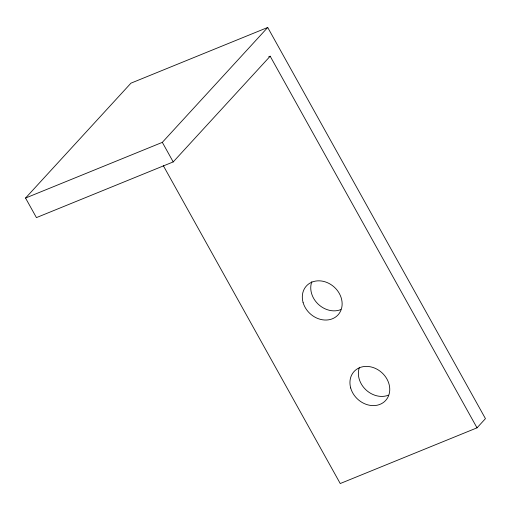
<?xml version="1.0" encoding="UTF-8"?>
<svg xmlns="http://www.w3.org/2000/svg" width="511" height="511" viewBox="0 0 511 511"><rect width="100%" height="100%" fill="white"/><g stroke="black" fill="none" stroke-linecap="round" stroke-linejoin="round"><path stroke-width="0.77" d="M477.019 427.835L270.178 56.216L173.21 161.917L36.434 217.609L25.55 198.051L130.95 83.165L267.719 27.466L485.45 418.643L477.019 427.835L340.243 483.534L163.284 165.602M25.55 198.051L162.326 142.358L267.719 27.466M268.697 56.817L270.178 56.216M162.326 142.358L173.21 161.917M388.488 395.15A21.424 17.949 42.5 0 1 365.71 389.631A21.424 17.949 42.5 0 1 359.469 367.249M340.856 309.583A21.424 17.949 42.5 0 1 318.078 304.058A21.424 17.949 42.5 0 1 311.844 281.676M350.693 387.983A21.424 17.949 42.5 0 0 384.131 401.914A21.424 17.949 42.5 0 0 374.723 368.118A21.424 17.949 42.5 0 0 350.693 387.983M303.068 302.416A21.424 17.949 42.5 0 0 336.506 316.347A21.424 17.949 42.5 0 0 327.091 282.545A21.424 17.949 42.5 0 0 303.068 302.416"/></g></svg>
